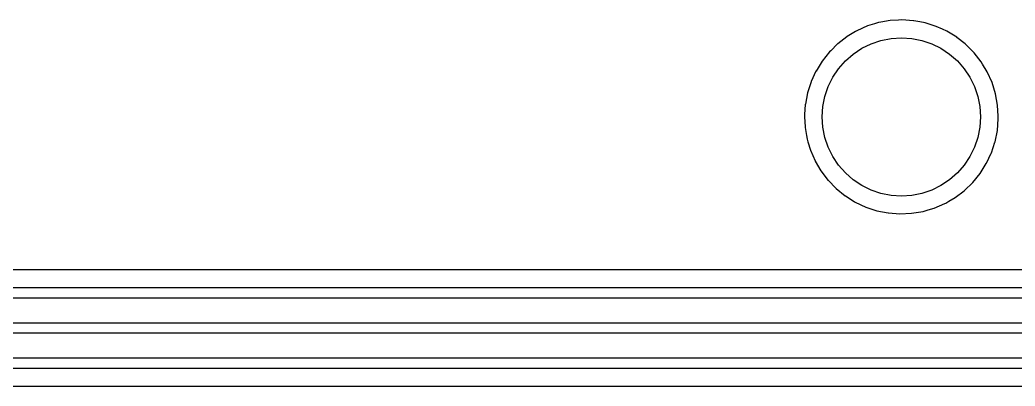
# Model space of a CAD drawing. Extents: x -3.92 to 3.92, y 0.02 to 7.83.
# Drawn here: x -0.554 to 0.56, y 6.254 to 6.664 of the extents above; entities that cross this region are included whole.
import ezdxf

# ---------------------------------------------------------------- set-up
doc = ezdxf.new("R2010")
doc.units = 0
doc.header["$MEASUREMENT"] = 0
doc.layers.add('BLACK', color=7, linetype='CONTINUOUS')

msp = doc.modelspace()

# ---------------------------------------------------------------- linework, layer by layer
at = {"layer": 'BLACK', "linetype": 'CONTINUOUS'}
for p, q in [((0.429641, 6.66338), (0.420602, 6.66288)), ((0.43349, 6.66359), (0.429641, 6.66338)), ((0.433639, 6.6636), (0.43349, 6.66359)), ((0.43349, 6.66359), (0.43349, 6.66359)), ((0.446668, 6.66275), (0.433639, 6.6636)), ((0.395256, 6.6568), (0.383314, 6.65152)), ((0.402961, 6.65915), (0.395256, 6.6568)), ((0.407603, 6.66056), (0.402961, 6.65915)), ((0.407745, 6.66061), (0.407603, 6.66056)), ((0.407603, 6.66056), (0.407603, 6.66056)), ((0.410014, 6.66101), (0.407745, 6.66061)), ((0.420455, 6.66286), (0.410014, 6.66101)), ((0.420602, 6.66288), (0.420455, 6.66286)), ((0.420455, 6.66286), (0.420455, 6.66286)), ((0.446814, 6.66272), (0.446668, 6.66275)), ((0.453811, 6.6614), (0.446814, 6.66272)), ((0.446814, 6.66272), (0.446814, 6.66272)), ((0.4595, 6.66033), (0.453811, 6.6614)), ((0.471949, 6.6564), (0.4595, 6.66033)), ((0.472084, 6.65634), (0.471949, 6.6564)), ((0.479091, 6.65315), (0.472084, 6.65634)), ((0.472084, 6.65634), (0.472084, 6.65634)), ((0.483834, 6.65099), (0.479091, 6.65315)), ((0.372093, 6.64484), (0.361755, 6.63687)), ((0.372221, 6.64492), (0.372093, 6.64484)), ((0.38176, 6.6506), (0.372221, 6.64492)), ((0.372221, 6.64492), (0.372221, 6.64492)), ((0.383314, 6.65152), (0.38176, 6.6506)), ((0.399172, 6.63696), (0.410144, 6.64068)), ((0.410144, 6.64068), (0.421509, 6.64294)), ((0.421509, 6.64294), (0.433071, 6.6437)), ((0.433071, 6.6437), (0.444633, 6.64294)), ((0.444633, 6.64294), (0.455998, 6.64068)), ((0.455998, 6.64068), (0.46697, 6.63696)), ((0.494985, 6.6442), (0.483834, 6.65099)), ((0.495102, 6.64411), (0.494985, 6.6442)), ((0.504418, 6.63676), (0.495102, 6.64411)), ((0.361649, 6.63676), (0.353897, 6.62913)), ((0.361755, 6.63687), (0.361649, 6.63676)), ((0.379145, 6.6254), (0.38878, 6.63183)), ((0.38878, 6.63183), (0.399172, 6.63696)), ((0.46697, 6.63696), (0.477362, 6.63183)), ((0.477362, 6.63183), (0.486997, 6.6254)), ((0.505239, 6.63612), (0.504418, 6.63676)), ((0.514447, 6.62686), (0.505239, 6.63612)), ((0.352451, 6.62771), (0.344314, 6.6175)), ((0.353897, 6.62913), (0.352451, 6.62771)), ((0.370433, 6.61776), (0.379145, 6.6254)), ((0.486997, 6.6254), (0.495708, 6.61776)), ((0.514539, 6.62674), (0.514447, 6.62686)), ((0.522385, 6.61668), (0.514539, 6.62674)), ((0.514539, 6.62674), (0.514539, 6.62674)), ((0.344314, 6.6175), (0.337462, 6.60638)), ((0.356356, 6.59941), (0.362794, 6.60904)), ((0.362794, 6.60904), (0.370433, 6.61776)), ((0.495708, 6.61776), (0.503348, 6.60904)), ((0.503348, 6.60904), (0.509786, 6.59941)), ((0.522476, 6.61656), (0.522385, 6.61668)), ((0.522385, 6.61668), (0.522385, 6.61668)), ((0.523916, 6.61417), (0.522476, 6.61656)), ((0.529211, 6.60538), (0.523916, 6.61417)), ((0.3374, 6.60625), (0.332059, 6.59466)), ((0.337462, 6.60638), (0.3374, 6.60625)), ((0.351231, 6.58902), (0.356356, 6.59941)), ((0.509786, 6.59941), (0.514911, 6.58902)), ((0.534553, 6.59346), (0.529211, 6.60538)), ((0.331608, 6.59332), (0.327994, 6.5821)), ((0.33195, 6.59438), (0.331608, 6.59332)), ((0.331996, 6.59453), (0.33195, 6.59438)), ((0.33195, 6.59438), (0.33195, 6.59438)), ((0.332058, 6.59466), (0.331996, 6.59453)), ((0.332059, 6.59466), (0.332058, 6.59466)), ((0.347507, 6.57804), (0.351231, 6.58902)), ((0.514911, 6.58902), (0.518635, 6.57804)), ((0.538425, 6.581), (0.534553, 6.59346)), ((0.327965, 6.58195), (0.325542, 6.56942)), ((0.327966, 6.58195), (0.327965, 6.58195)), ((0.327994, 6.5821), (0.327966, 6.58195)), ((0.345246, 6.56668), (0.347507, 6.57804)), ((0.518635, 6.57804), (0.520896, 6.56668)), ((0.54077, 6.56815), (0.538425, 6.581)), ((0.325503, 6.56913), (0.324706, 6.55787)), ((0.325514, 6.56928), (0.325503, 6.56913)), ((0.325503, 6.56913), (0.325503, 6.56913)), ((0.325542, 6.56942), (0.325514, 6.56928)), ((0.325542, 6.56942), (0.325542, 6.56942)), ((0.344488, 6.55512), (0.345246, 6.56668)), ((0.520896, 6.56668), (0.521654, 6.55512)), ((0.540779, 6.568), (0.54077, 6.56815)), ((0.541488, 6.55625), (0.540779, 6.568)), ((0.540779, 6.568), (0.540779, 6.568)), ((0.324706, 6.55787), (0.324591, 6.55625)), ((0.324591, 6.55625), (0.324647, 6.55513)), ((0.324647, 6.55513), (0.325196, 6.5441)), ((0.345246, 6.54356), (0.344488, 6.55512)), ((0.521654, 6.55512), (0.520896, 6.54356)), ((0.540474, 6.53983), (0.541532, 6.55285)), ((0.541556, 6.55512), (0.541488, 6.55625)), ((0.541532, 6.55285), (0.541552, 6.55474)), ((0.541552, 6.55474), (0.541555, 6.55503)), ((0.541555, 6.55503), (0.541556, 6.55512)), ((0.541555, 6.55503), (0.541555, 6.55503)), ((0.325196, 6.5441), (0.325241, 6.54321)), ((0.325241, 6.54321), (0.325266, 6.54307)), ((0.325266, 6.54307), (0.325266, 6.54307)), ((0.325266, 6.54307), (0.326756, 6.53439)), ((0.347507, 6.53219), (0.345246, 6.54356)), ((0.520896, 6.54356), (0.518635, 6.53219)), ((0.326756, 6.53439), (0.327452, 6.53035)), ((0.327452, 6.53035), (0.327495, 6.5302)), ((0.327495, 6.5302), (0.327495, 6.5302)), ((0.327495, 6.5302), (0.328367, 6.52729)), ((0.351231, 6.52122), (0.347507, 6.53219)), ((0.518635, 6.53219), (0.514911, 6.52122)), ((0.53786, 6.52704), (0.540474, 6.53983)), ((0.328367, 6.52729), (0.331193, 6.51784)), ((0.356356, 6.51083), (0.351231, 6.52122)), ((0.514911, 6.52122), (0.509786, 6.51083)), ((0.533795, 6.51486), (0.537813, 6.5269)), ((0.537813, 6.5269), (0.53786, 6.52704)), ((0.331193, 6.51784), (0.33641, 6.50587)), ((0.362794, 6.50119), (0.356356, 6.51083)), ((0.509786, 6.51083), (0.503348, 6.50119)), ((0.529503, 6.50574), (0.531065, 6.50904)), ((0.531065, 6.50904), (0.533727, 6.51465)), ((0.533727, 6.51465), (0.533795, 6.51486)), ((0.33641, 6.50587), (0.336485, 6.50574)), ((0.336485, 6.50574), (0.336486, 6.50574)), ((0.336486, 6.50574), (0.342951, 6.49474)), ((0.370433, 6.49248), (0.362794, 6.50119)), ((0.503348, 6.50119), (0.495708, 6.49248)), ((0.52117, 6.49181), (0.528137, 6.50285)), ((0.528137, 6.50285), (0.529503, 6.50574)), ((0.342951, 6.49474), (0.342951, 6.49474)), ((0.342951, 6.49474), (0.343027, 6.49461)), ((0.343027, 6.49461), (0.343117, 6.49449)), ((0.343117, 6.49449), (0.350857, 6.48435)), ((0.379145, 6.48484), (0.370433, 6.49248)), ((0.38878, 6.4784), (0.379145, 6.48484)), ((0.486997, 6.48484), (0.477362, 6.4784)), ((0.495708, 6.49248), (0.486997, 6.48484)), ((0.512927, 6.48169), (0.52117, 6.49181)), ((0.350857, 6.48435), (0.350858, 6.48435)), ((0.350858, 6.48435), (0.350948, 6.48423)), ((0.350948, 6.48423), (0.360059, 6.47488)), ((0.360059, 6.47488), (0.370227, 6.46669)), ((0.399172, 6.47328), (0.38878, 6.4784)), ((0.477362, 6.4784), (0.46697, 6.47328)), ((0.503526, 6.47263), (0.512927, 6.48169)), ((0.370227, 6.46669), (0.370354, 6.46661)), ((0.370354, 6.46661), (0.370354, 6.46661)), ((0.370354, 6.46661), (0.380087, 6.46054)), ((0.410144, 6.46955), (0.399172, 6.47328)), ((0.421509, 6.46729), (0.410144, 6.46955)), ((0.433071, 6.46654), (0.421509, 6.46729)), ((0.444633, 6.46729), (0.433071, 6.46654)), ((0.455998, 6.46955), (0.444633, 6.46729)), ((0.46697, 6.47328), (0.455998, 6.46955)), ((0.486266, 6.46079), (0.493106, 6.46476)), ((0.493106, 6.46476), (0.493225, 6.46485)), ((0.493225, 6.46485), (0.503407, 6.47254)), ((0.493225, 6.46485), (0.493225, 6.46485)), ((0.503407, 6.47254), (0.503526, 6.47263)), ((0.380087, 6.46054), (0.381306, 6.45978)), ((0.381306, 6.45978), (0.393135, 6.45425)), ((0.393135, 6.45425), (0.405542, 6.45018)), ((0.463023, 6.45105), (0.469819, 6.45305)), ((0.469819, 6.45305), (0.481815, 6.4582)), ((0.481815, 6.4582), (0.482727, 6.45873)), ((0.482727, 6.45873), (0.486266, 6.46079)), ((0.405542, 6.45018), (0.418348, 6.44764)), ((0.418348, 6.44764), (0.418496, 6.44763)), ((0.418496, 6.44763), (0.418497, 6.44763)), ((0.418497, 6.44763), (0.431218, 6.44666)), ((0.431218, 6.44666), (0.431218, 6.44666)), ((0.431218, 6.44666), (0.431367, 6.44665)), ((0.431367, 6.44665), (0.444411, 6.44723)), ((0.444411, 6.44723), (0.45729, 6.44937)), ((0.45729, 6.44937), (0.457433, 6.44941)), ((0.457433, 6.44941), (0.463023, 6.45105)), ((0.457433, 6.44941), (0.457433, 6.44941)), ((0.774739, 6.38388), (-1.96828, 6.38388)), ((-1.97817, 6.36417), (0.784955, 6.36417)), ((0.787402, 6.35236), (-1.97817, 6.35236)), ((-1.9388, 6.3248), (0.844011, 6.3248)), ((0.846457, 6.31299), (-1.9388, 6.31299)), ((-1.90138, 6.28543), (0.903066, 6.28543)), ((0.905512, 6.27362), (-1.90138, 6.27362)), ((-1.89144, 6.25392), (0.902323, 6.25392))]:
    msp.add_line(p, q, dxfattribs=at)

doc.saveas('drawing.dxf')
